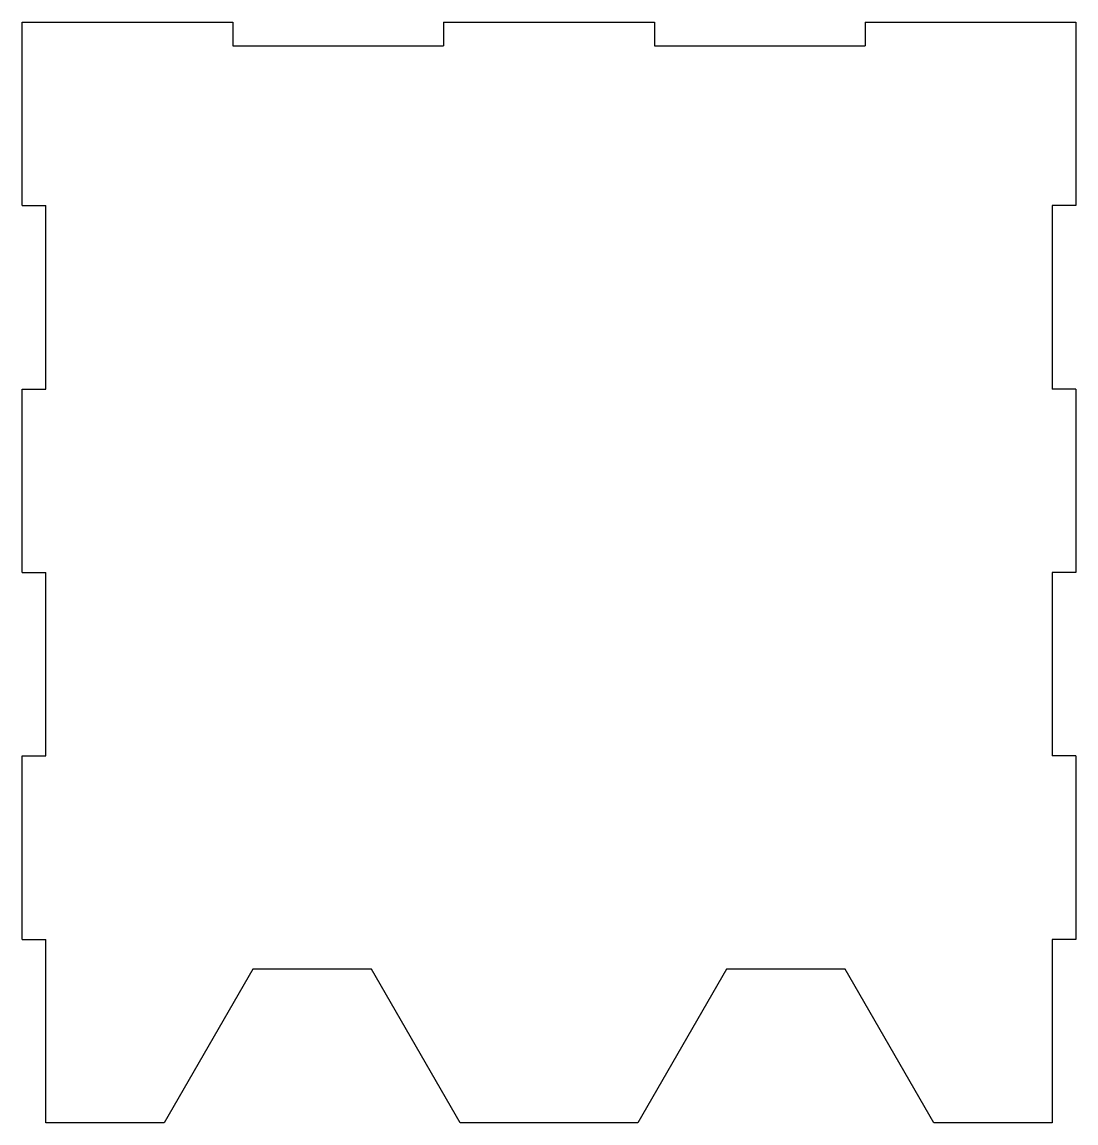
# Model space of a CAD drawing. Header units: metres. Extents: x 0 to 178, y 0 to 186.
import ezdxf

# ---------------------------------------------------------------- set-up
doc = ezdxf.new("R2010")
doc.units = ezdxf.units.M

msp = doc.modelspace()

# ---------------------------------------------------------------- linework, layer by layer
at = {"layer": 'GROUP0'}
for p, q in [((0, 155), (0, 186)), ((0, 186), (35.6, 186)), ((35.6, 186), (35.6, 182)), ((71.2, 186), (71.2, 182)), ((71.2, 186), (106.8, 186)), ((106.8, 186), (106.8, 182)), ((142.4, 186), (142.4, 182)), ((142.4, 186), (178, 186)), ((178, 186), (178, 155)), ((35.6, 182), (71.2, 182)), ((106.8, 182), (142.4, 182)), ((0, 155), (4, 155)), ((4, 124), (4, 155)), ((174, 155), (174, 124)), ((178, 155), (174, 155)), ((0, 124), (4, 124)), ((0, 93), (0, 124)), ((178, 124), (174, 124)), ((178, 124), (178, 93)), ((0, 93), (4, 93)), ((4, 62), (4, 93)), ((174, 93), (174, 62)), ((178, 93), (174, 93)), ((0, 62), (4, 62)), ((0, 31), (0, 62)), ((178, 62), (174, 62)), ((178, 62), (178, 31)), ((0, 31), (4, 31)), ((4, 0), (4, 31)), ((174, 31), (174, 0)), ((178, 31), (174, 31)), ((39, 26), (24, 0)), ((59, 26), (39, 26)), ((74, 0), (59, 26)), ((119, 26), (104, 0)), ((139, 26), (119, 26)), ((154, 0), (139, 26)), ((24, 0), (4, 0)), ((104, 0), (74, 0)), ((174, 0), (154, 0))]:
    msp.add_line(p, q, dxfattribs=at)

doc.saveas('drawing.dxf')
